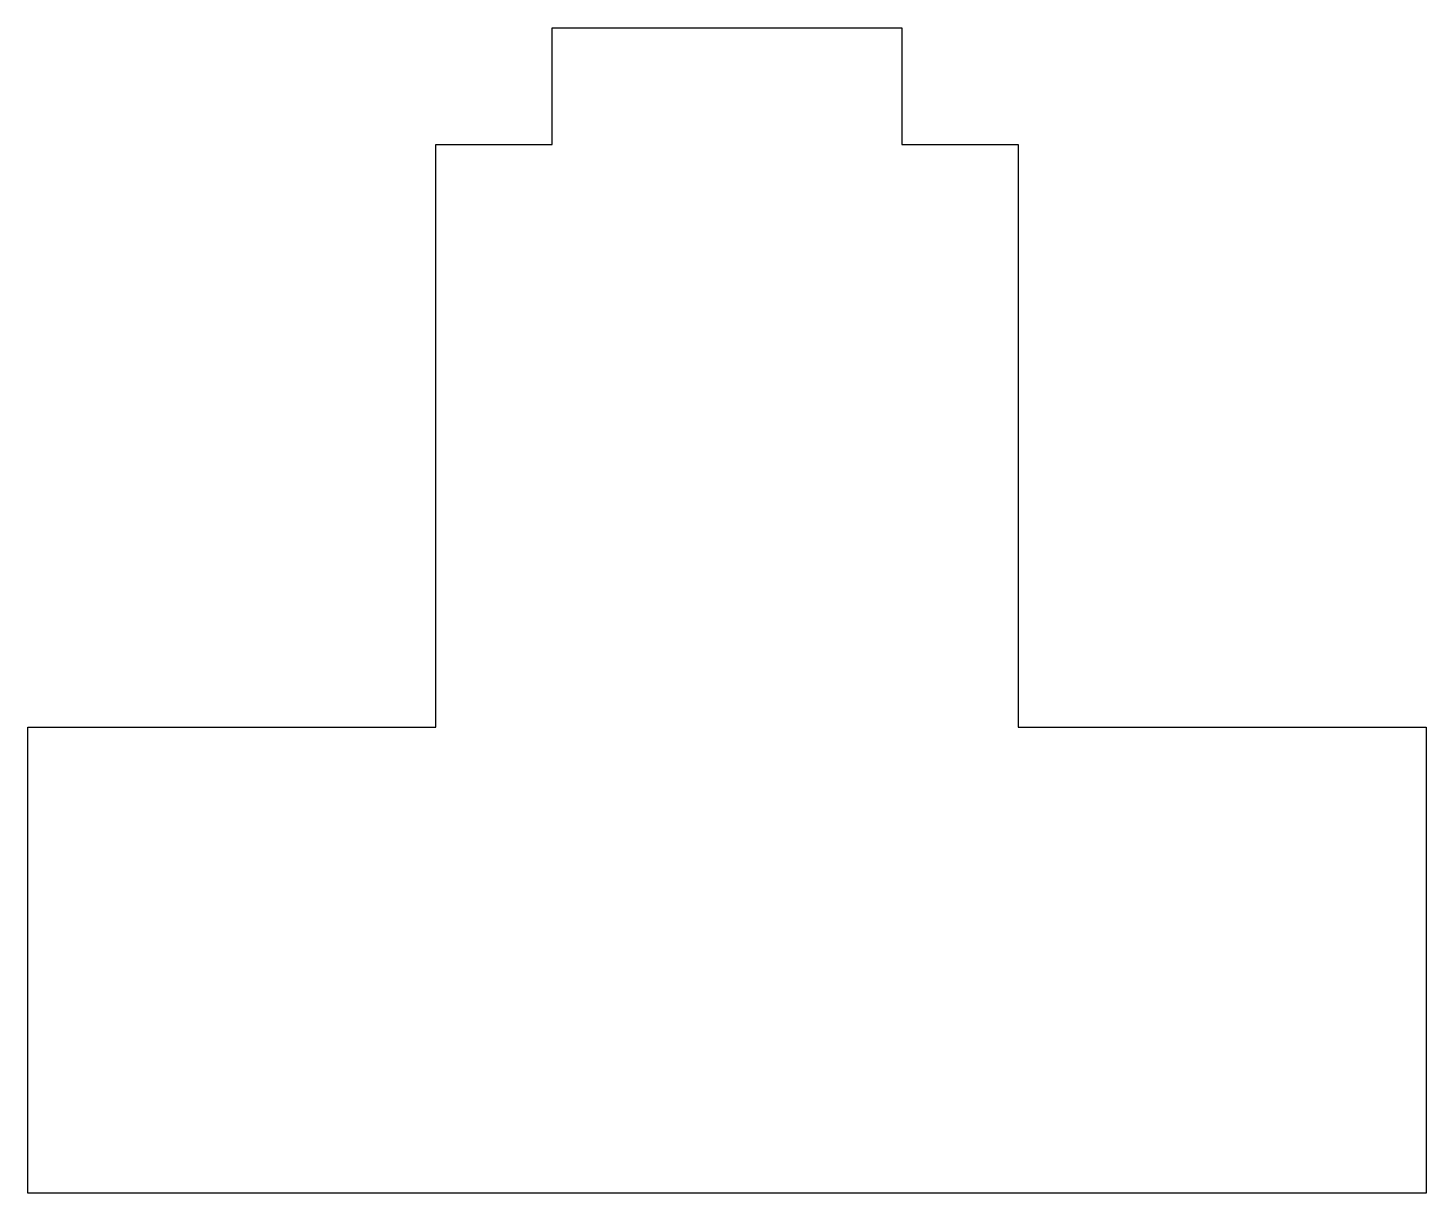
# Model space of a CAD drawing. Extents: x -6 to 6, y -5.5 to 4.5.
import ezdxf

# ---------------------------------------------------------------- set-up
doc = ezdxf.new("R2010")
doc.units = 0

msp = doc.modelspace()

# ---------------------------------------------------------------- linework, layer by layer
at = {"layer": 'SUBSTRATE'}
msp.add_lwpolyline([(-6, -5.5), (-6, -1.5), (-2.5, -1.5), (-2.5, 3.5), (-1.5, 3.5), (-1.5, 4.5), (1.5, 4.5), (1.5, 3.5), (2.5, 3.5), (2.5, -1.5), (6, -1.5), (6, -5.5), (-6, -5.5)], close=True, dxfattribs=at)

doc.saveas('drawing.dxf')
